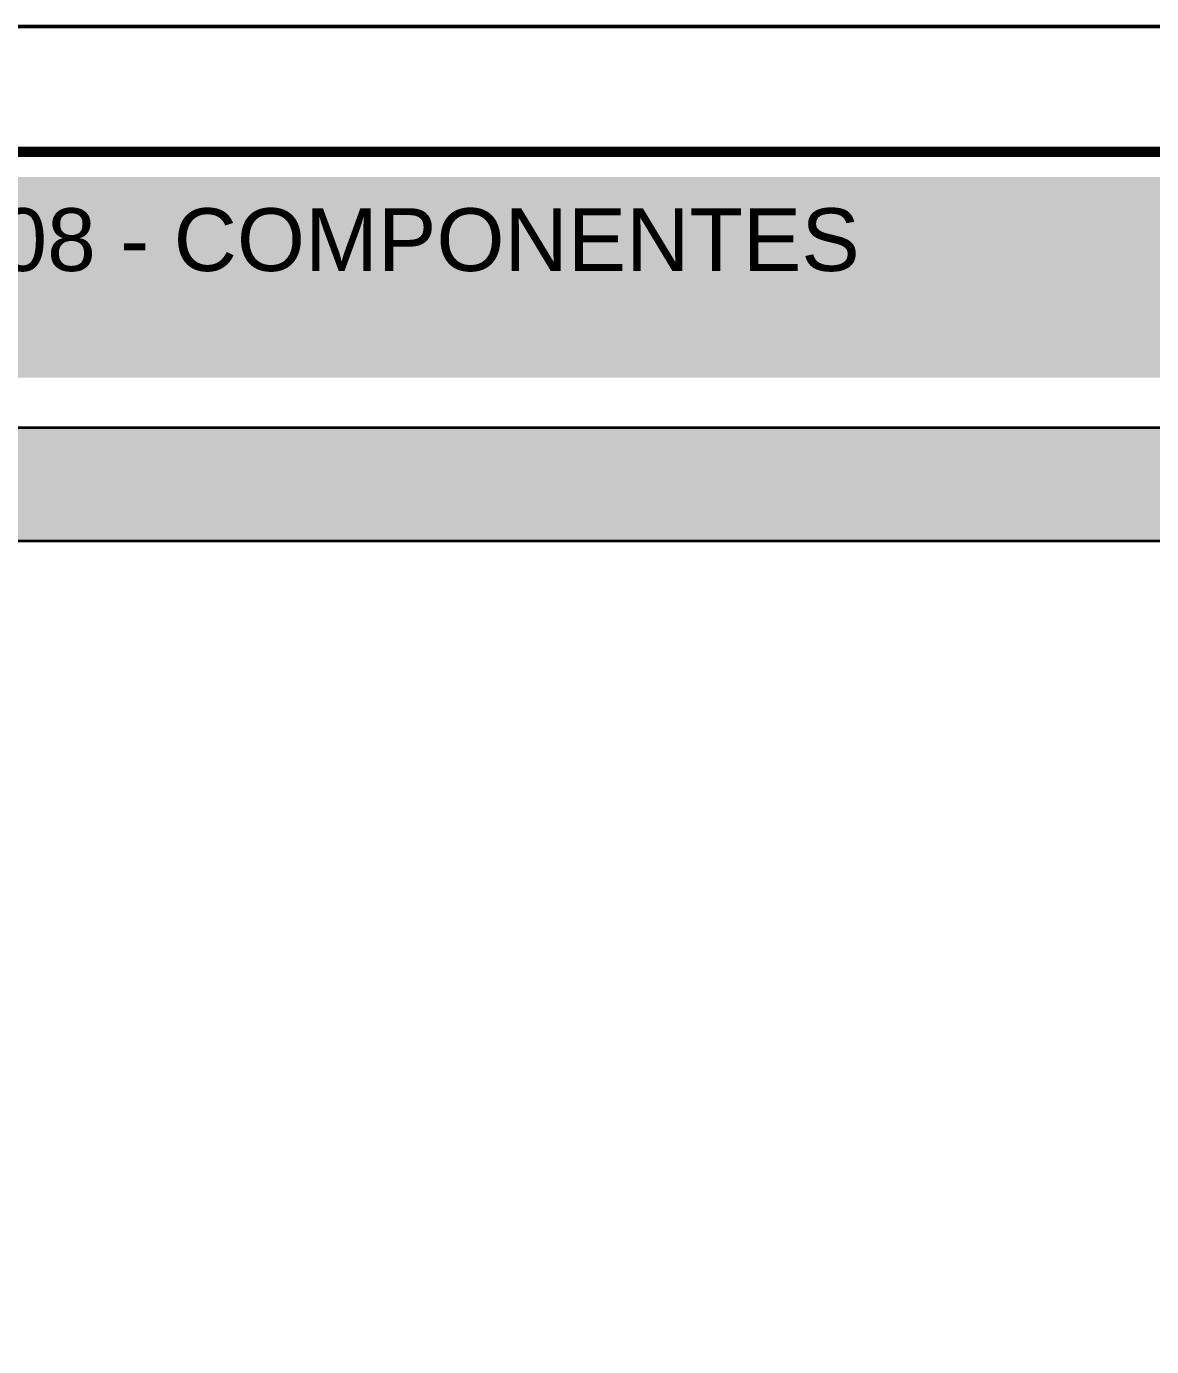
# Model space of a CAD drawing. Header units: metres. Extents: x 349021 to 349543, y 9281040 to 9281959.
# Drawn here: x 349204.103 to 349205, y 9281044.678 to 9281045.73 of the extents above; entities that cross this region are included whole.
import ezdxf
from ezdxf.enums import TextEntityAlignment as Align

# ---------------------------------------------------------------- set-up
doc = ezdxf.new("R2010")
doc.units = ezdxf.units.M
doc.header["$LTSCALE"] = 0.25
doc.layers.add('MARCO', color=7, linetype='CONTINUOUS', lineweight=50)
doc.layers.add('PANEL-FONDO', color=5, linetype='CONTINUOUS', lineweight=13)
doc.layers.add('PANEL', color=5, linetype='CONTINUOUS', lineweight=35, true_color=0x1f4e79)
doc.layers.add('TITULOS-BLANCO', color=7, linetype='CONTINUOUS', lineweight=25, true_color=0xffffff)
doc.styles.get("Standard").update_dxf_attribs({"font": 'arial.ttf'})

msp = doc.modelspace()

# ---------------------------------------------------------------- linework, layer by layer
at = {"layer": 'MARCO'}
msp.add_lwpolyline([(349200.98, 9281039.79), (349209.39, 9281039.79), (349209.39, 9281045.73), (349200.98, 9281045.73)], close=True, dxfattribs=at)
at = {"layer": 'MARCO', "const_width": 0.008}
msp.add_lwpolyline([(349201.23, 9281039.89), (349209.29, 9281039.89), (349209.29, 9281045.63), (349201.23, 9281045.63)], close=True, dxfattribs=at)
at = {"layer": 'PANEL'}
msp.add_line((349201.25, 9281045.32), (349205.24, 9281045.32), dxfattribs=at)
msp.add_lwpolyline([(349201.25, 9281043.22), (349205.24, 9281043.22), (349205.24, 9281045.41), (349201.25, 9281045.41)], close=True, dxfattribs=at)
at = {"layer": 'PANEL-FONDO', "true_color": 0x1f4e79}
msp.add_solid([(349201.25, 9281045.45), (349209.27, 9281045.45), (349201.25, 9281045.61), (349209.27, 9281045.61)], dxfattribs=at)
at = {"layer": 'PANEL-FONDO', "true_color": 0xebf1f8}
msp.add_solid([(349201.25, 9281045.32), (349205.24, 9281045.32), (349201.25, 9281045.41), (349205.24, 9281045.41)], dxfattribs=at)

# ---------------------------------------------------------------- texts
at = {"layer": 'TITULOS-BLANCO'}
msp.add_text('REGISTRO DE LIMPIEZA CON TAPA CIEGA DE CONCRETO ARMADO 0.68 x 0.68 x 0.08 - COMPONENTES', height=0.05, dxfattribs=at).set_placement((349201.29, 9281045.56), align=Align.MIDDLE_LEFT)

doc.saveas('drawing.dxf')
